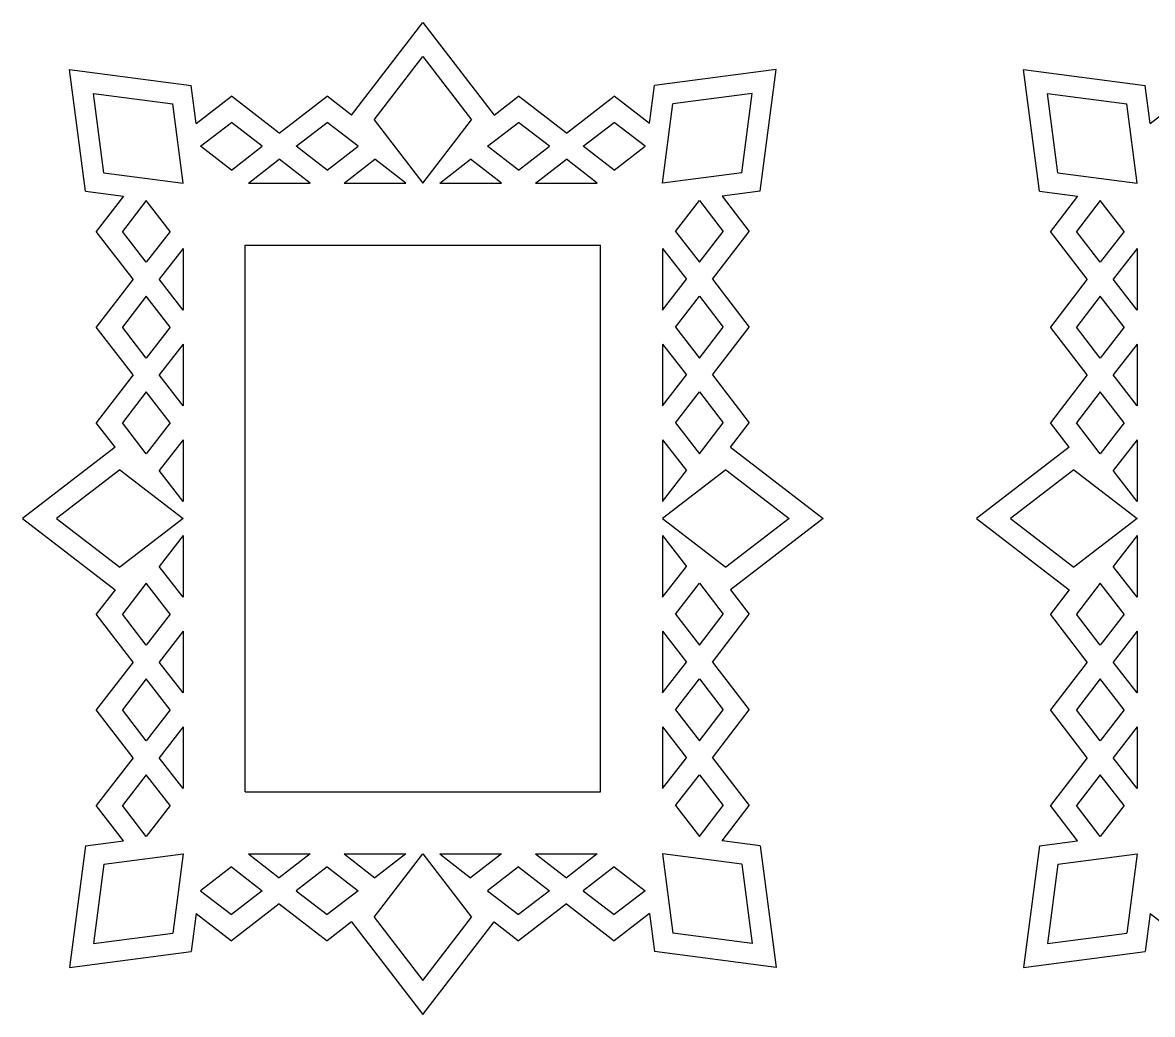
# Model space of a CAD drawing. Extents: x -993 to -416, y -72 to 243.
# Drawn here: x -825.9 to -716.6, y -69.4 to 26.4 of the extents above; entities that cross this region are included whole.
import ezdxf

# ---------------------------------------------------------------- set-up
doc = ezdxf.new("R2010")
doc.units = 0
doc.layers.get('0').update_dxf_attribs({"linetype": 'CONTINUOUS'})

msp = doc.modelspace()

# ---------------------------------------------------------------- linework, layer by layer
for p, q in [((-794.056, 17.481173), (-787.166589, 26.425005)), ((-787.166589, 26.425005), (-780.277178, 17.481173)), ((-791.879123, 17.029804), (-787.166589, 23.147614)), ((-787.166589, 23.147614), (-782.454056, 17.029804)), ((-821.307127, 21.881349), (-809.546314, 20.355341)), ((-819.781119, 10.120537), (-821.307127, 21.881349)), ((-753.026052, 21.881349), (-764.786864, 20.355341)), ((-754.55206, 10.120537), (-753.026052, 21.881349)), ((-729.093961, 21.881349), (-717.333149, 20.355341)), ((-727.567953, 10.120537), (-729.093961, 21.881349)), ((-809.069104, 16.677525), (-809.546314, 20.355341)), ((-765.264074, 16.677525), (-764.786864, 20.355341)), ((-716.855939, 16.677525), (-717.333149, 20.355341)), ((-818.989661, 19.563884), (-811.331452, 18.570204)), ((-817.995981, 11.905675), (-818.989661, 19.563884)), ((-810.337771, 10.911994), (-811.331452, 18.570204)), ((-809.069104, 16.677525), (-805.665676, 19.299177)), ((-801.040905, 15.736727), (-805.665676, 19.299177)), ((-801.040905, 15.736727), (-796.416133, 19.299177)), ((-794.056, 17.481173), (-796.416133, 19.299177)), ((-780.277178, 17.481173), (-777.917046, 19.299177)), ((-773.292274, 15.736727), (-777.917046, 19.299177)), ((-773.292274, 15.736727), (-768.667502, 19.299177)), ((-765.264074, 16.677525), (-768.667502, 19.299177)), ((-763.995407, 10.911994), (-763.001726, 18.570204)), ((-755.343517, 19.563884), (-763.001726, 18.570204)), ((-756.337197, 11.905675), (-755.343517, 19.563884)), ((-726.776496, 19.563884), (-719.118286, 18.570204)), ((-725.782815, 11.905675), (-726.776496, 19.563884)), ((-718.124606, 10.911994), (-719.118286, 18.570204)), ((-716.855939, 16.677525), (-713.452511, 19.299177)), ((-808.651753, 14.474444), (-805.665676, 16.774611)), ((-802.6796, 14.474444), (-805.665676, 16.774611)), ((-799.402209, 14.474444), (-796.416133, 16.774611)), ((-793.430056, 14.474444), (-796.416133, 16.774611)), ((-791.879123, 17.029804), (-787.166589, 10.911994)), ((-787.166589, 10.911994), (-782.454056, 17.029804)), ((-780.903122, 14.474444), (-777.917046, 16.774611)), ((-774.930969, 14.474444), (-777.917046, 16.774611)), ((-771.653578, 14.474444), (-768.667502, 16.774611)), ((-765.681426, 14.474444), (-768.667502, 16.774611)), ((-805.665676, 12.174277), (-808.651753, 14.474444)), ((-805.665676, 12.174277), (-802.6796, 14.474444)), ((-796.416133, 12.174277), (-799.402209, 14.474444)), ((-796.416133, 12.174277), (-793.430056, 14.474444)), ((-777.917046, 12.174277), (-780.903122, 14.474444)), ((-777.917046, 12.174277), (-774.930969, 14.474444)), ((-768.667502, 12.174277), (-771.653578, 14.474444)), ((-768.667502, 12.174277), (-765.681426, 14.474444)), ((-804.026981, 10.911994), (-801.040905, 13.212161)), ((-798.054828, 10.911994), (-801.040905, 13.212161)), ((-794.777437, 10.911994), (-791.791361, 13.212161)), ((-788.805285, 10.911994), (-791.791361, 13.212161)), ((-785.527894, 10.911994), (-782.541817, 13.212161)), ((-779.555741, 10.911994), (-782.541817, 13.212161)), ((-776.27835, 10.911994), (-773.292274, 13.212161)), ((-770.306197, 10.911994), (-773.292274, 13.212161)), ((-817.995981, 11.905675), (-810.337771, 10.911994)), ((-756.337197, 11.905675), (-763.995407, 10.911994)), ((-725.782815, 11.905675), (-718.124606, 10.911994)), ((-819.781119, 10.120537), (-816.103302, 9.643327)), ((-804.026981, 10.911994), (-798.054828, 10.911994)), ((-794.777437, 10.911994), (-788.805285, 10.911994)), ((-785.527894, 10.911994), (-779.555741, 10.911994)), ((-776.27835, 10.911994), (-770.306197, 10.911994)), ((-754.55206, 10.120537), (-758.229876, 9.643327)), ((-727.567953, 10.120537), (-723.890137, 9.643327)), ((-816.103302, 9.643327), (-818.724954, 6.239899)), ((-813.900222, 9.225975), (-816.200389, 6.239899)), ((-811.600054, 6.239899), (-813.900222, 9.225975)), ((-762.733124, 6.239899), (-760.432957, 9.225975)), ((-760.432957, 9.225975), (-758.13279, 6.239899)), ((-758.229876, 9.643327), (-755.608224, 6.239899)), ((-723.890137, 9.643327), (-726.511789, 6.239899)), ((-721.687056, 9.225975), (-723.987223, 6.239899)), ((-719.386889, 6.239899), (-721.687056, 9.225975)), ((-815.162504, 1.615127), (-818.724954, 6.239899)), ((-813.900222, 3.253823), (-816.200389, 6.239899)), ((-811.600054, 6.239899), (-813.900222, 3.253823)), ((-762.733124, 6.239899), (-760.432957, 3.253823)), ((-760.432957, 3.253823), (-758.13279, 6.239899)), ((-759.170674, 1.615127), (-755.608224, 6.239899)), ((-722.949339, 1.615127), (-726.511789, 6.239899)), ((-721.687056, 3.253823), (-723.987223, 6.239899)), ((-719.386889, 6.239899), (-721.687056, 3.253823)), ((-810.337771, 4.601204), (-812.637939, 1.615127)), ((-810.337771, 4.601204), (-810.337771, -1.370949)), ((-804.337771, 4.911994), (-769.995407, 4.911994)), ((-804.337771, -47.929458), (-804.337771, 4.911994)), ((-769.995407, -47.929458), (-769.995407, 4.911994)), ((-763.995407, 4.601204), (-763.995407, -1.370949)), ((-763.995407, 4.601204), (-761.69524, 1.615127)), ((-718.124606, 4.601204), (-720.424773, 1.615127)), ((-718.124606, 4.601204), (-718.124606, -1.370949)), ((-815.162504, 1.615127), (-818.724954, -3.009645)), ((-810.337771, -1.370949), (-812.637939, 1.615127)), ((-763.995407, -1.370949), (-761.69524, 1.615127)), ((-759.170674, 1.615127), (-755.608224, -3.009645)), ((-722.949339, 1.615127), (-726.511789, -3.009645)), ((-718.124606, -1.370949), (-720.424773, 1.615127)), ((-813.900222, -0.023568), (-816.200389, -3.009645)), ((-811.600054, -3.009645), (-813.900222, -0.023568)), ((-762.733124, -3.009645), (-760.432957, -0.023568)), ((-760.432957, -0.023568), (-758.13279, -3.009645)), ((-721.687056, -0.023568), (-723.987223, -3.009645)), ((-719.386889, -3.009645), (-721.687056, -0.023568)), ((-815.162504, -7.634416), (-818.724954, -3.009645)), ((-813.900222, -5.995721), (-816.200389, -3.009645)), ((-811.600054, -3.009645), (-813.900222, -5.995721)), ((-762.733124, -3.009645), (-760.432957, -5.995721)), ((-760.432957, -5.995721), (-758.13279, -3.009645)), ((-759.170674, -7.634416), (-755.608224, -3.009645)), ((-722.949339, -7.634416), (-726.511789, -3.009645)), ((-721.687056, -5.995721), (-723.987223, -3.009645)), ((-719.386889, -3.009645), (-721.687056, -5.995721)), ((-810.337771, -4.64834), (-812.637939, -7.634416)), ((-810.337771, -4.64834), (-810.337771, -10.620493)), ((-763.995407, -4.64834), (-761.69524, -7.634416)), ((-763.995407, -4.64834), (-763.995407, -10.620493)), ((-718.124606, -4.64834), (-720.424773, -7.634416)), ((-718.124606, -4.64834), (-718.124606, -10.620493)), ((-815.162504, -7.634416), (-818.724954, -12.259188)), ((-810.337771, -10.620493), (-812.637939, -7.634416)), ((-763.995407, -10.620493), (-761.69524, -7.634416)), ((-759.170674, -7.634416), (-755.608224, -12.259188)), ((-722.949339, -7.634416), (-726.511789, -12.259188)), ((-718.124606, -10.620493), (-720.424773, -7.634416)), ((-813.900222, -9.273112), (-816.200389, -12.259188)), ((-811.600054, -12.259188), (-813.900222, -9.273112)), ((-762.733124, -12.259188), (-760.432957, -9.273112)), ((-760.432957, -9.273112), (-758.13279, -12.259188)), ((-721.687056, -9.273112), (-723.987223, -12.259188)), ((-719.386889, -12.259188), (-721.687056, -9.273112)), ((-816.90695, -14.619321), (-818.724954, -12.259188)), ((-813.900222, -15.245265), (-816.200389, -12.259188)), ((-811.600054, -12.259188), (-813.900222, -15.245265)), ((-762.733124, -12.259188), (-760.432957, -15.245265)), ((-760.432957, -15.245265), (-758.13279, -12.259188)), ((-757.426228, -14.619321), (-755.608224, -12.259188)), ((-724.693785, -14.619321), (-726.511789, -12.259188)), ((-721.687056, -15.245265), (-723.987223, -12.259188)), ((-719.386889, -12.259188), (-721.687056, -15.245265)), ((-810.337771, -13.897884), (-812.637939, -16.88396)), ((-810.337771, -13.897884), (-810.337771, -19.870036)), ((-763.995407, -13.897884), (-763.995407, -19.870036)), ((-763.995407, -13.897884), (-761.69524, -16.88396)), ((-718.124606, -13.897884), (-720.424773, -16.88396)), ((-718.124606, -13.897884), (-718.124606, -19.870036)), ((-816.90695, -14.619321), (-825.850782, -21.508732)), ((-757.426228, -14.619321), (-748.482396, -21.508732)), ((-724.693785, -14.619321), (-733.637617, -21.508732)), ((-816.455581, -16.796198), (-822.573391, -21.508732)), ((-816.455581, -16.796198), (-810.337771, -21.508732)), ((-810.337771, -19.870036), (-812.637939, -16.88396)), ((-757.877597, -16.796198), (-763.995407, -21.508732)), ((-763.995407, -19.870036), (-761.69524, -16.88396)), ((-757.877597, -16.796198), (-751.759787, -21.508732)), ((-724.242416, -16.796198), (-730.360226, -21.508732)), ((-724.242416, -16.796198), (-718.124606, -21.508732)), ((-718.124606, -19.870036), (-720.424773, -16.88396)), ((-825.850782, -21.508732), (-816.90695, -28.398143)), ((-822.573391, -21.508732), (-816.455581, -26.221265)), ((-810.337771, -21.508732), (-816.455581, -26.221265)), ((-763.995407, -21.508732), (-757.877597, -26.221265)), ((-751.759787, -21.508732), (-757.877597, -26.221265)), ((-748.482396, -21.508732), (-757.426228, -28.398143)), ((-733.637617, -21.508732), (-724.693785, -28.398143)), ((-730.360226, -21.508732), (-724.242416, -26.221265)), ((-718.124606, -21.508732), (-724.242416, -26.221265)), ((-810.337771, -23.147427), (-812.637939, -26.133504)), ((-810.337771, -23.147427), (-810.337771, -29.11958)), ((-763.995407, -23.147427), (-761.69524, -26.133504)), ((-763.995407, -23.147427), (-763.995407, -29.11958)), ((-718.124606, -23.147427), (-720.424773, -26.133504)), ((-718.124606, -23.147427), (-718.124606, -29.11958)), ((-810.337771, -29.11958), (-812.637939, -26.133504)), ((-763.995407, -29.11958), (-761.69524, -26.133504)), ((-718.124606, -29.11958), (-720.424773, -26.133504)), ((-813.900222, -27.772199), (-816.200389, -30.758275)), ((-811.600054, -30.758275), (-813.900222, -27.772199)), ((-762.733124, -30.758275), (-760.432957, -27.772199)), ((-760.432957, -27.772199), (-758.13279, -30.758275)), ((-721.687056, -27.772199), (-723.987223, -30.758275)), ((-719.386889, -30.758275), (-721.687056, -27.772199)), ((-816.90695, -28.398143), (-818.724954, -30.758275)), ((-757.426228, -28.398143), (-755.608224, -30.758275)), ((-724.693785, -28.398143), (-726.511789, -30.758275)), ((-815.162504, -35.383047), (-818.724954, -30.758275)), ((-813.900222, -33.744352), (-816.200389, -30.758275)), ((-811.600054, -30.758275), (-813.900222, -33.744352)), ((-762.733124, -30.758275), (-760.432957, -33.744352)), ((-760.432957, -33.744352), (-758.13279, -30.758275)), ((-759.170674, -35.383047), (-755.608224, -30.758275)), ((-722.949339, -35.383047), (-726.511789, -30.758275)), ((-721.687056, -33.744352), (-723.987223, -30.758275)), ((-719.386889, -30.758275), (-721.687056, -33.744352)), ((-810.337771, -32.396971), (-812.637939, -35.383047)), ((-810.337771, -32.396971), (-810.337771, -38.369124)), ((-763.995407, -32.396971), (-761.69524, -35.383047)), ((-763.995407, -32.396971), (-763.995407, -38.369124)), ((-718.124606, -32.396971), (-720.424773, -35.383047)), ((-718.124606, -32.396971), (-718.124606, -38.369124)), ((-815.162504, -35.383047), (-818.724954, -40.007819)), ((-810.337771, -38.369124), (-812.637939, -35.383047)), ((-763.995407, -38.369124), (-761.69524, -35.383047)), ((-759.170674, -35.383047), (-755.608224, -40.007819)), ((-722.949339, -35.383047), (-726.511789, -40.007819)), ((-718.124606, -38.369124), (-720.424773, -35.383047)), ((-813.900222, -37.021743), (-816.200389, -40.007819)), ((-811.600054, -40.007819), (-813.900222, -37.021743)), ((-762.733124, -40.007819), (-760.432957, -37.021743)), ((-760.432957, -37.021743), (-758.13279, -40.007819)), ((-721.687056, -37.021743), (-723.987223, -40.007819)), ((-719.386889, -40.007819), (-721.687056, -37.021743)), ((-815.162504, -44.632591), (-818.724954, -40.007819)), ((-813.900222, -42.993895), (-816.200389, -40.007819)), ((-811.600054, -40.007819), (-813.900222, -42.993895)), ((-762.733124, -40.007819), (-760.432957, -42.993895)), ((-760.432957, -42.993895), (-758.13279, -40.007819)), ((-759.170674, -44.632591), (-755.608224, -40.007819)), ((-722.949339, -44.632591), (-726.511789, -40.007819)), ((-721.687056, -42.993895), (-723.987223, -40.007819)), ((-719.386889, -40.007819), (-721.687056, -42.993895)), ((-810.337771, -41.646514), (-812.637939, -44.632591)), ((-810.337771, -41.646514), (-810.337771, -47.618667)), ((-763.995407, -41.646514), (-763.995407, -47.618667)), ((-763.995407, -41.646514), (-761.69524, -44.632591)), ((-718.124606, -41.646514), (-720.424773, -44.632591)), ((-718.124606, -41.646514), (-718.124606, -47.618667)), ((-815.162504, -44.632591), (-818.724954, -49.257363)), ((-810.337771, -47.618667), (-812.637939, -44.632591)), ((-763.995407, -47.618667), (-761.69524, -44.632591)), ((-759.170674, -44.632591), (-755.608224, -49.257363)), ((-722.949339, -44.632591), (-726.511789, -49.257363)), ((-718.124606, -47.618667), (-720.424773, -44.632591)), ((-813.900222, -46.271286), (-816.200389, -49.257363)), ((-811.600054, -49.257363), (-813.900222, -46.271286)), ((-762.733124, -49.257363), (-760.432957, -46.271286)), ((-760.432957, -46.271286), (-758.13279, -49.257363)), ((-721.687056, -46.271286), (-723.987223, -49.257363)), ((-719.386889, -49.257363), (-721.687056, -46.271286)), ((-804.337771, -47.929458), (-769.995407, -47.929458)), ((-816.103302, -52.660791), (-818.724954, -49.257363)), ((-813.900222, -52.243439), (-816.200389, -49.257363)), ((-811.600054, -49.257363), (-813.900222, -52.243439)), ((-762.733124, -49.257363), (-760.432957, -52.243439)), ((-760.432957, -52.243439), (-758.13279, -49.257363)), ((-758.229876, -52.660791), (-755.608224, -49.257363)), ((-723.890137, -52.660791), (-726.511789, -49.257363)), ((-721.687056, -52.243439), (-723.987223, -49.257363)), ((-719.386889, -49.257363), (-721.687056, -52.243439)), ((-819.781119, -53.138), (-821.307127, -64.898813)), ((-819.781119, -53.138), (-816.103302, -52.660791)), ((-754.55206, -53.138), (-758.229876, -52.660791)), ((-754.55206, -53.138), (-753.026052, -64.898813)), ((-727.567953, -53.138), (-729.093961, -64.898813)), ((-727.567953, -53.138), (-723.890137, -52.660791)), ((-817.995981, -54.923138), (-810.337771, -53.929458)), ((-810.337771, -53.929458), (-811.331452, -61.587667)), ((-804.026981, -53.929458), (-798.054828, -53.929458)), ((-804.026981, -53.929458), (-801.040905, -56.229625)), ((-798.054828, -53.929458), (-801.040905, -56.229625)), ((-794.777437, -53.929458), (-791.791361, -56.229625)), ((-794.777437, -53.929458), (-788.805285, -53.929458)), ((-791.879123, -60.047268), (-787.166589, -53.929458)), ((-788.805285, -53.929458), (-791.791361, -56.229625)), ((-787.166589, -53.929458), (-782.454056, -60.047268)), ((-785.527894, -53.929458), (-782.541817, -56.229625)), ((-785.527894, -53.929458), (-779.555741, -53.929458)), ((-779.555741, -53.929458), (-782.541817, -56.229625)), ((-776.27835, -53.929458), (-770.306197, -53.929458)), ((-776.27835, -53.929458), (-773.292274, -56.229625)), ((-770.306197, -53.929458), (-773.292274, -56.229625)), ((-763.995407, -53.929458), (-763.001726, -61.587667)), ((-756.337197, -54.923138), (-763.995407, -53.929458)), ((-725.782815, -54.923138), (-718.124606, -53.929458)), ((-718.124606, -53.929458), (-719.118286, -61.587667)), ((-817.995981, -54.923138), (-818.989661, -62.581348)), ((-805.665676, -55.191741), (-808.651753, -57.491908)), ((-805.665676, -55.191741), (-802.6796, -57.491908)), ((-796.416133, -55.191741), (-799.402209, -57.491908)), ((-796.416133, -55.191741), (-793.430056, -57.491908)), ((-777.917046, -55.191741), (-780.903122, -57.491908)), ((-777.917046, -55.191741), (-774.930969, -57.491908)), ((-768.667502, -55.191741), (-771.653578, -57.491908)), ((-768.667502, -55.191741), (-765.681426, -57.491908)), ((-756.337197, -54.923138), (-755.343517, -62.581348)), ((-725.782815, -54.923138), (-726.776496, -62.581348)), ((-808.651753, -57.491908), (-805.665676, -59.792075)), ((-802.6796, -57.491908), (-805.665676, -59.792075)), ((-799.402209, -57.491908), (-796.416133, -59.792075)), ((-793.430056, -57.491908), (-796.416133, -59.792075)), ((-780.903122, -57.491908), (-777.917046, -59.792075)), ((-774.930969, -57.491908), (-777.917046, -59.792075)), ((-771.653578, -57.491908), (-768.667502, -59.792075)), ((-765.681426, -57.491908), (-768.667502, -59.792075)), ((-801.040905, -58.754191), (-805.665676, -62.316641)), ((-801.040905, -58.754191), (-796.416133, -62.316641)), ((-773.292274, -58.754191), (-777.917046, -62.316641)), ((-773.292274, -58.754191), (-768.667502, -62.316641)), ((-809.069104, -59.694989), (-809.546314, -63.372805)), ((-809.069104, -59.694989), (-805.665676, -62.316641)), ((-791.879123, -60.047268), (-787.166589, -66.165078)), ((-787.166589, -66.165078), (-782.454056, -60.047268)), ((-765.264074, -59.694989), (-768.667502, -62.316641)), ((-765.264074, -59.694989), (-764.786864, -63.372805)), ((-716.855939, -59.694989), (-717.333149, -63.372805)), ((-716.855939, -59.694989), (-713.452511, -62.316641)), ((-794.056, -60.498637), (-796.416133, -62.316641)), ((-794.056, -60.498637), (-787.166589, -69.442468)), ((-787.166589, -69.442468), (-780.277178, -60.498637)), ((-780.277178, -60.498637), (-777.917046, -62.316641)), ((-818.989661, -62.581348), (-811.331452, -61.587667)), ((-755.343517, -62.581348), (-763.001726, -61.587667)), ((-726.776496, -62.581348), (-719.118286, -61.587667)), ((-821.307127, -64.898813), (-809.546314, -63.372805)), ((-753.026052, -64.898813), (-764.786864, -63.372805)), ((-729.093961, -64.898813), (-717.333149, -63.372805))]:
    msp.add_line(p, q)

doc.saveas('drawing.dxf')
